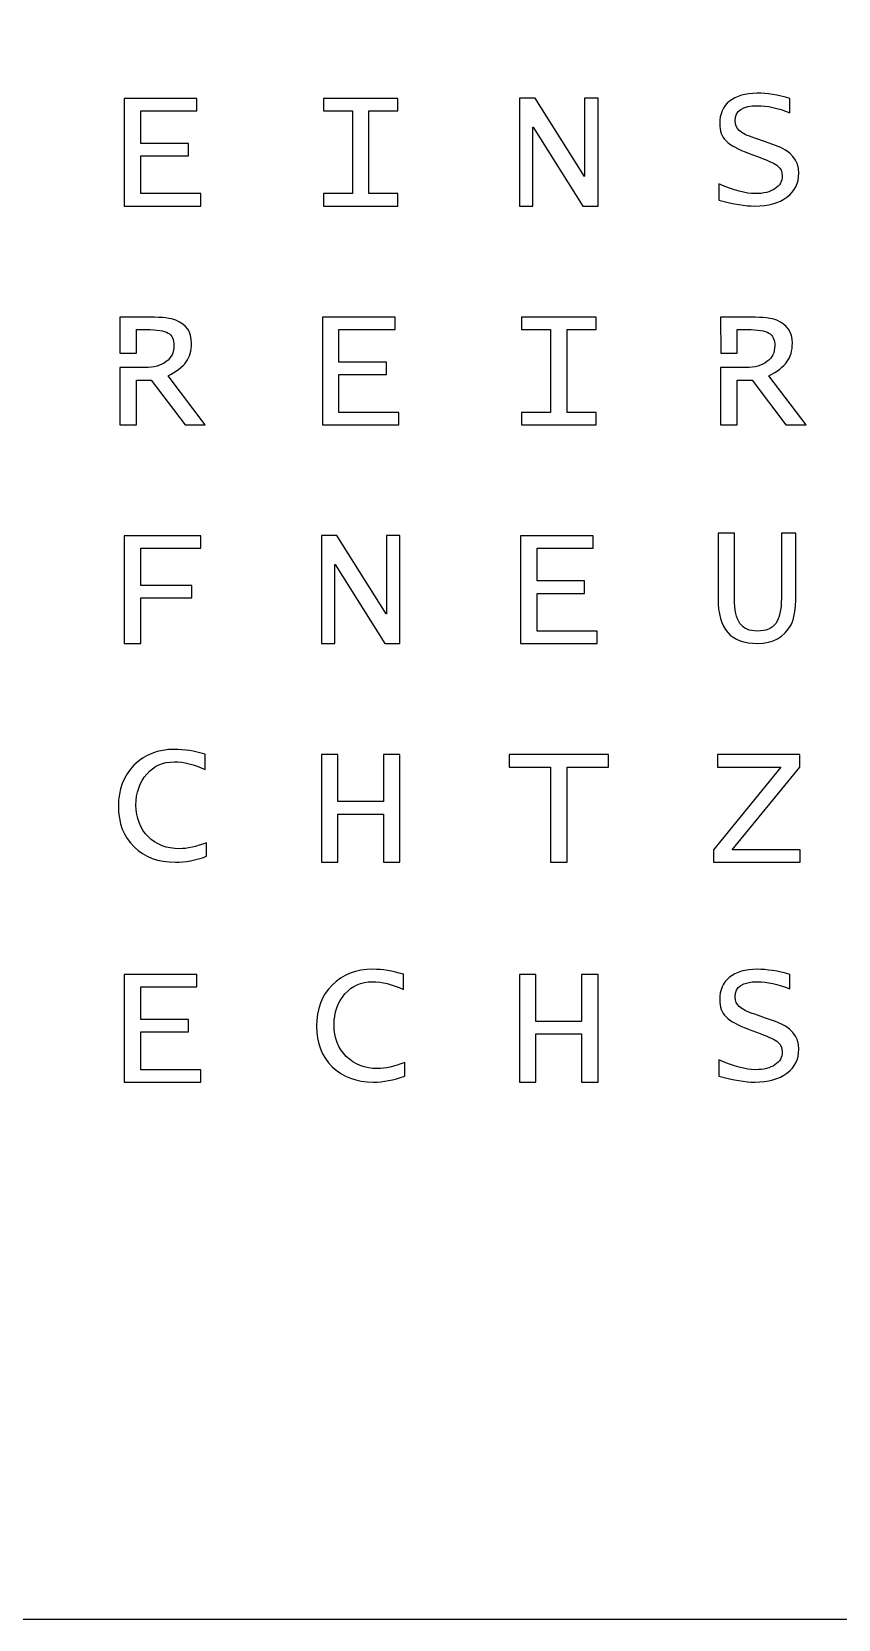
# Model space of a CAD drawing. Header units: centimetres. Extents: x -22.7 to 22.3, y -22.5 to 22.5.
# Drawn here: x -10.52 to 0.92, y -22.47 to 0.03 of the extents above; entities that cross this region are included whole.
import ezdxf

# ---------------------------------------------------------------- set-up
doc = ezdxf.new("R2010")
doc.units = ezdxf.units.CM
doc.header["$MEASUREMENT"] = 0
doc.layers.add('Ebene 1', color=7, linetype='Continuous')

msp = doc.modelspace()

# ---------------------------------------------------------------- linework, layer by layer
at = {"layer": 'Ebene 1'}
msp.add_open_spline([(-22.73273, 22.53096), (-22.73273, 22.53096), (22.26727, 22.53096), (22.26727, 22.53096), (22.26727, 22.53096), (22.26727, 22.53096), (22.26727, -22.46904), (22.26727, -22.46904), (22.26727, -22.46904), (22.26727, -22.46904), (-22.73273, -22.46904), (-22.73273, -22.46904), (-22.73273, -22.46904), (-22.73273, -22.46904), (-22.73273, 22.53096), (-22.73273, 22.53096)], degree=3, knots=[0, 0, 0, 0, 0.25, 0.25, 0.25, 0.25, 0.5, 0.5, 0.5, 0.5, 0.75, 0.75, 0.75, 0.75, 1, 1, 1, 1], dxfattribs=at)
at = {"layer": 'Ebene 1', "color": 7}
for points, knots in [([(0.23438, -0.91331), (0.23438, -0.91331), (0.23438, -1.11657), (0.23438, -1.11657), (0.23438, -1.11657), (0.06237, -1.05003), (-0.09058, -1.01677), (-0.22446, -1.01677), (-0.22446, -1.01677), (-0.43623, -1.01677), (-0.54212, -1.08817), (-0.54212, -1.23057), (-0.54212, -1.23057), (-0.54212, -1.28858), (-0.52224, -1.33483), (-0.48248, -1.37013), (-0.48248, -1.37013), (-0.44313, -1.40542), (-0.3697, -1.44193), (-0.26259, -1.47885), (-0.26259, -1.47885), (-0.26259, -1.47885), (-0.11289, -1.53119), (-0.11289, -1.53119), (-0.11289, -1.53119), (-0.11289, -1.53119), (0.02951, -1.58028), (0.02951, -1.58028), (0.02951, -1.58028), (0.25061, -1.65776), (0.36136, -1.78921), (0.36136, -1.97461), (0.36136, -1.97461), (0.36136, -2.11579), (0.30497, -2.22858), (0.19219, -2.31296), (0.19219, -2.31296), (0.079, -2.39735), (-0.07192, -2.43954), (-0.26138, -2.43954), (-0.26138, -2.43954), (-0.39282, -2.43954), (-0.56281, -2.41155), (-0.77134, -2.35515), (-0.77134, -2.35515), (-0.77134, -2.35515), (-0.77134, -2.1231), (-0.77134, -2.1231), (-0.77134, -2.1231), (-0.56362, -2.21681), (-0.3912, -2.26347), (-0.25448, -2.26347), (-0.25448, -2.26347), (-0.13845, -2.26347), (-0.04636, -2.24075), (0.02261, -2.19531), (0.02261, -2.19531), (0.09158, -2.14947), (0.12606, -2.08861), (0.12606, -2.01153), (0.12606, -2.01153), (0.12606, -1.95311), (0.10578, -1.90646), (0.0648, -1.87238), (0.0648, -1.87238), (0.02383, -1.8383), (-0.06015, -1.79813), (-0.18795, -1.75107), (-0.18795, -1.75107), (-0.18795, -1.75107), (-0.34455, -1.69428), (-0.34455, -1.69428), (-0.34455, -1.69428), (-0.50074, -1.63626), (-0.60906, -1.57703), (-0.66991, -1.51577), (-0.66991, -1.51577), (-0.73036, -1.45492), (-0.76079, -1.37378), (-0.76079, -1.27235), (-0.76079, -1.27235), (-0.76079, -1.13523), (-0.71413, -1.02894), (-0.62123, -0.95348), (-0.62123, -0.95348), (-0.52792, -0.87842), (-0.39688, -0.84069), (-0.22811, -0.84069), (-0.22811, -0.84069), (-0.09099, -0.84069), (0.06318, -0.86504), (0.23438, -0.91331)], [0, 0, 0, 0, 0.04347826, 0.04347826, 0.04347826, 0.04347826, 0.08695652, 0.08695652, 0.08695652, 0.08695652, 0.13043478, 0.13043478, 0.13043478, 0.13043478, 0.17391304, 0.17391304, 0.17391304, 0.17391304, 0.2173913, 0.2173913, 0.2173913, 0.2173913, 0.26086957, 0.26086957, 0.26086957, 0.26086957, 0.30434783, 0.30434783, 0.30434783, 0.30434783, 0.34782609, 0.34782609, 0.34782609, 0.34782609, 0.39130435, 0.39130435, 0.39130435, 0.39130435, 0.43478261, 0.43478261, 0.43478261, 0.43478261, 0.47826087, 0.47826087, 0.47826087, 0.47826087, 0.52173913, 0.52173913, 0.52173913, 0.52173913, 0.56521739, 0.56521739, 0.56521739, 0.56521739, 0.60869565, 0.60869565, 0.60869565, 0.60869565, 0.65217391, 0.65217391, 0.65217391, 0.65217391, 0.69565217, 0.69565217, 0.69565217, 0.69565217, 0.73913043, 0.73913043, 0.73913043, 0.73913043, 0.7826087, 0.7826087, 0.7826087, 0.7826087, 0.82608696, 0.82608696, 0.82608696, 0.82608696, 0.86956522, 0.86956522, 0.86956522, 0.86956522, 0.91304348, 0.91304348, 0.91304348, 0.91304348, 0.95652174, 0.95652174, 0.95652174, 0.95652174, 1, 1, 1, 1]), ([(-9.20534, -2.43954), (-9.20534, -2.43954), (-9.20534, -0.91453), (-9.20534, -0.91453), (-9.20534, -0.91453), (-9.20534, -0.91453), (-8.17487, -0.91453), (-8.17487, -0.91453), (-8.17487, -0.91453), (-8.17487, -0.91453), (-8.17487, -1.0906), (-8.17487, -1.0906), (-8.17487, -1.0906), (-8.17487, -1.0906), (-8.97125, -1.0906), (-8.97125, -1.0906), (-8.97125, -1.0906), (-8.97125, -1.0906), (-8.97125, -1.55269), (-8.97125, -1.55269), (-8.97125, -1.55269), (-8.97125, -1.55269), (-8.29617, -1.55269), (-8.29617, -1.55269), (-8.29617, -1.55269), (-8.29617, -1.55269), (-8.29617, -1.72876), (-8.29617, -1.72876), (-8.29617, -1.72876), (-8.29617, -1.72876), (-8.97125, -1.72876), (-8.97125, -1.72876), (-8.97125, -1.72876), (-8.97125, -1.72876), (-8.97125, -2.26347), (-8.97125, -2.26347), (-8.97125, -2.26347), (-8.97125, -2.26347), (-8.1201, -2.26347), (-8.1201, -2.26347), (-8.1201, -2.26347), (-8.1201, -2.26347), (-8.1201, -2.43954), (-8.1201, -2.43954), (-8.1201, -2.43954), (-8.1201, -2.43954), (-9.20534, -2.43954), (-9.20534, -2.43954)], [0, 0, 0, 0, 0.08333333, 0.08333333, 0.08333333, 0.08333333, 0.16666667, 0.16666667, 0.16666667, 0.16666667, 0.25, 0.25, 0.25, 0.25, 0.33333333, 0.33333333, 0.33333333, 0.33333333, 0.41666667, 0.41666667, 0.41666667, 0.41666667, 0.5, 0.5, 0.5, 0.5, 0.58333333, 0.58333333, 0.58333333, 0.58333333, 0.66666667, 0.66666667, 0.66666667, 0.66666667, 0.75, 0.75, 0.75, 0.75, 0.83333333, 0.83333333, 0.83333333, 0.83333333, 0.91666667, 0.91666667, 0.91666667, 0.91666667, 1, 1, 1, 1]), ([(-6.38053, -2.43954), (-6.38053, -2.43954), (-6.38053, -2.26347), (-6.38053, -2.26347), (-6.38053, -2.26347), (-6.38053, -2.26347), (-5.97037, -2.26347), (-5.97037, -2.26347), (-5.97037, -2.26347), (-5.97037, -2.26347), (-5.97037, -1.0906), (-5.97037, -1.0906), (-5.97037, -1.0906), (-5.97037, -1.0906), (-6.38053, -1.0906), (-6.38053, -1.0906), (-6.38053, -1.0906), (-6.38053, -1.0906), (-6.38053, -0.91453), (-6.38053, -0.91453), (-6.38053, -0.91453), (-6.38053, -0.91453), (-5.32491, -0.91453), (-5.32491, -0.91453), (-5.32491, -0.91453), (-5.32491, -0.91453), (-5.32491, -1.0906), (-5.32491, -1.0906), (-5.32491, -1.0906), (-5.32491, -1.0906), (-5.73507, -1.0906), (-5.73507, -1.0906), (-5.73507, -1.0906), (-5.73507, -1.0906), (-5.73507, -2.26347), (-5.73507, -2.26347), (-5.73507, -2.26347), (-5.73507, -2.26347), (-5.32491, -2.26347), (-5.32491, -2.26347), (-5.32491, -2.26347), (-5.32491, -2.26347), (-5.32491, -2.43954), (-5.32491, -2.43954), (-5.32491, -2.43954), (-5.32491, -2.43954), (-6.38053, -2.43954), (-6.38053, -2.43954)], [0, 0, 0, 0, 0.08333333, 0.08333333, 0.08333333, 0.08333333, 0.16666667, 0.16666667, 0.16666667, 0.16666667, 0.25, 0.25, 0.25, 0.25, 0.33333333, 0.33333333, 0.33333333, 0.33333333, 0.41666667, 0.41666667, 0.41666667, 0.41666667, 0.5, 0.5, 0.5, 0.5, 0.58333333, 0.58333333, 0.58333333, 0.58333333, 0.66666667, 0.66666667, 0.66666667, 0.66666667, 0.75, 0.75, 0.75, 0.75, 0.83333333, 0.83333333, 0.83333333, 0.83333333, 0.91666667, 0.91666667, 0.91666667, 0.91666667, 1, 1, 1, 1]), ([(-3.60016, -2.43954), (-3.60016, -2.43954), (-3.60016, -0.90966), (-3.60016, -0.90966), (-3.60016, -0.90966), (-3.60016, -0.90966), (-3.37905, -0.90966), (-3.37905, -0.90966), (-3.37905, -0.90966), (-3.37905, -0.90966), (-2.67923, -2.01883), (-2.67923, -2.01883), (-2.67923, -2.01883), (-2.67923, -2.01883), (-2.6768, -2.01883), (-2.6768, -2.01883), (-2.6768, -2.01883), (-2.6768, -2.01883), (-2.6768, -0.90966), (-2.6768, -0.90966), (-2.6768, -0.90966), (-2.6768, -0.90966), (-2.48531, -0.90966), (-2.48531, -0.90966), (-2.48531, -0.90966), (-2.48531, -0.90966), (-2.48531, -2.43954), (-2.48531, -2.43954), (-2.48531, -2.43954), (-2.48531, -2.43954), (-2.70154, -2.43954), (-2.70154, -2.43954), (-2.70154, -2.43954), (-2.70154, -2.43954), (-3.40624, -1.32185), (-3.40624, -1.32185), (-3.40624, -1.32185), (-3.40624, -1.32185), (-3.40989, -1.32185), (-3.40989, -1.32185), (-3.40989, -1.32185), (-3.40989, -1.32185), (-3.40989, -2.43954), (-3.40989, -2.43954), (-3.40989, -2.43954), (-3.40989, -2.43954), (-3.60016, -2.43954), (-3.60016, -2.43954)], [0, 0, 0, 0, 0.08333333, 0.08333333, 0.08333333, 0.08333333, 0.16666667, 0.16666667, 0.16666667, 0.16666667, 0.25, 0.25, 0.25, 0.25, 0.33333333, 0.33333333, 0.33333333, 0.33333333, 0.41666667, 0.41666667, 0.41666667, 0.41666667, 0.5, 0.5, 0.5, 0.5, 0.58333333, 0.58333333, 0.58333333, 0.58333333, 0.66666667, 0.66666667, 0.66666667, 0.66666667, 0.75, 0.75, 0.75, 0.75, 0.83333333, 0.83333333, 0.83333333, 0.83333333, 0.91666667, 0.91666667, 0.91666667, 0.91666667, 1, 1, 1, 1]), ([(-9.03364, -4.1906), (-9.03364, -4.1906), (-9.03364, -4.52566), (-9.03364, -4.52566), (-9.03364, -4.52566), (-9.03364, -4.52566), (-9.26757, -4.52566), (-9.26757, -4.52566), (-9.26757, -4.52566), (-9.26757, -4.52566), (-9.26822, -4.01453), (-9.26822, -4.01453), (-9.26822, -4.01453), (-9.26822, -4.01453), (-8.84143, -4.01453), (-8.84143, -4.01453), (-8.84143, -4.01453), (-8.66414, -4.01453), (-8.54081, -4.02914), (-8.47184, -4.05835), (-8.47184, -4.05835), (-8.32457, -4.11961), (-8.25074, -4.22752), (-8.25074, -4.38209), (-8.25074, -4.38209), (-8.25074, -4.48798), (-8.2763, -4.57683), (-8.32741, -4.64782), (-8.32741, -4.64782), (-8.37853, -4.71841), (-8.46373, -4.78454), (-8.58341, -4.8454), (-8.58341, -4.8454), (-8.58341, -4.8454), (-8.05722, -5.53954), (-8.05722, -5.53954), (-8.05722, -5.53954), (-8.05722, -5.53954), (-8.34121, -5.53954), (-8.34121, -5.53954), (-8.34121, -5.53954), (-8.34121, -5.53954), (-8.82277, -4.90503), (-8.82277, -4.90503), (-8.82277, -4.90503), (-8.82277, -4.90503), (-9.03413, -4.90503), (-9.03413, -4.90503), (-9.03413, -4.90503), (-9.03413, -4.90503), (-9.03413, -5.53954), (-9.03413, -5.53954), (-9.03413, -5.53954), (-9.03413, -5.53954), (-9.26822, -5.53954), (-9.26822, -5.53954), (-9.26822, -5.53954), (-9.26822, -5.53954), (-9.26822, -4.726), (-9.26822, -4.726), (-9.26822, -4.726), (-9.26822, -4.726), (-8.9104, -4.72774), (-8.9104, -4.72774), (-8.9104, -4.72774), (-8.78423, -4.72834), (-8.68449, -4.70006), (-8.61099, -4.64458), (-8.61099, -4.64458), (-8.53724, -4.58892), (-8.50024, -4.51435), (-8.50024, -4.41982), (-8.50024, -4.41982), (-8.50024, -4.33219), (-8.52784, -4.27173), (-8.58341, -4.23929), (-8.58341, -4.23929), (-8.63898, -4.20684), (-8.74124, -4.1906), (-8.89011, -4.1906), (-8.89011, -4.1906), (-8.89011, -4.1906), (-9.03364, -4.1906), (-9.03364, -4.1906)], [0, 0, 0, 0, 0.04761905, 0.04761905, 0.04761905, 0.04761905, 0.0952381, 0.0952381, 0.0952381, 0.0952381, 0.14285714, 0.14285714, 0.14285714, 0.14285714, 0.19047619, 0.19047619, 0.19047619, 0.19047619, 0.23809524, 0.23809524, 0.23809524, 0.23809524, 0.28571429, 0.28571429, 0.28571429, 0.28571429, 0.33333333, 0.33333333, 0.33333333, 0.33333333, 0.38095238, 0.38095238, 0.38095238, 0.38095238, 0.42857143, 0.42857143, 0.42857143, 0.42857143, 0.47619048, 0.47619048, 0.47619048, 0.47619048, 0.52380952, 0.52380952, 0.52380952, 0.52380952, 0.57142857, 0.57142857, 0.57142857, 0.57142857, 0.61904762, 0.61904762, 0.61904762, 0.61904762, 0.66666667, 0.66666667, 0.66666667, 0.66666667, 0.71428571, 0.71428571, 0.71428571, 0.71428571, 0.76190476, 0.76190476, 0.76190476, 0.76190476, 0.80952381, 0.80952381, 0.80952381, 0.80952381, 0.85714286, 0.85714286, 0.85714286, 0.85714286, 0.9047619, 0.9047619, 0.9047619, 0.9047619, 0.95238095, 0.95238095, 0.95238095, 0.95238095, 1, 1, 1, 1]), ([(-6.39534, -5.53954), (-6.39534, -5.53954), (-6.39534, -4.01453), (-6.39534, -4.01453), (-6.39534, -4.01453), (-6.39534, -4.01453), (-5.36487, -4.01453), (-5.36487, -4.01453), (-5.36487, -4.01453), (-5.36487, -4.01453), (-5.36487, -4.1906), (-5.36487, -4.1906), (-5.36487, -4.1906), (-5.36487, -4.1906), (-6.16125, -4.1906), (-6.16125, -4.1906), (-6.16125, -4.1906), (-6.16125, -4.1906), (-6.16125, -4.65269), (-6.16125, -4.65269), (-6.16125, -4.65269), (-6.16125, -4.65269), (-5.48617, -4.65269), (-5.48617, -4.65269), (-5.48617, -4.65269), (-5.48617, -4.65269), (-5.48617, -4.82876), (-5.48617, -4.82876), (-5.48617, -4.82876), (-5.48617, -4.82876), (-6.16125, -4.82876), (-6.16125, -4.82876), (-6.16125, -4.82876), (-6.16125, -4.82876), (-6.16125, -5.36347), (-6.16125, -5.36347), (-6.16125, -5.36347), (-6.16125, -5.36347), (-5.3101, -5.36347), (-5.3101, -5.36347), (-5.3101, -5.36347), (-5.3101, -5.36347), (-5.3101, -5.53954), (-5.3101, -5.53954), (-5.3101, -5.53954), (-5.3101, -5.53954), (-6.39534, -5.53954), (-6.39534, -5.53954)], [0, 0, 0, 0, 0.08333333, 0.08333333, 0.08333333, 0.08333333, 0.16666667, 0.16666667, 0.16666667, 0.16666667, 0.25, 0.25, 0.25, 0.25, 0.33333333, 0.33333333, 0.33333333, 0.33333333, 0.41666667, 0.41666667, 0.41666667, 0.41666667, 0.5, 0.5, 0.5, 0.5, 0.58333333, 0.58333333, 0.58333333, 0.58333333, 0.66666667, 0.66666667, 0.66666667, 0.66666667, 0.75, 0.75, 0.75, 0.75, 0.83333333, 0.83333333, 0.83333333, 0.83333333, 0.91666667, 0.91666667, 0.91666667, 0.91666667, 1, 1, 1, 1]), ([(-3.57054, -5.53954), (-3.57054, -5.53954), (-3.57054, -5.36347), (-3.57054, -5.36347), (-3.57054, -5.36347), (-3.57054, -5.36347), (-3.16038, -5.36347), (-3.16038, -5.36347), (-3.16038, -5.36347), (-3.16038, -5.36347), (-3.16038, -4.1906), (-3.16038, -4.1906), (-3.16038, -4.1906), (-3.16038, -4.1906), (-3.57054, -4.1906), (-3.57054, -4.1906), (-3.57054, -4.1906), (-3.57054, -4.1906), (-3.57054, -4.01453), (-3.57054, -4.01453), (-3.57054, -4.01453), (-3.57054, -4.01453), (-2.51492, -4.01453), (-2.51492, -4.01453), (-2.51492, -4.01453), (-2.51492, -4.01453), (-2.51492, -4.1906), (-2.51492, -4.1906), (-2.51492, -4.1906), (-2.51492, -4.1906), (-2.92508, -4.1906), (-2.92508, -4.1906), (-2.92508, -4.1906), (-2.92508, -4.1906), (-2.92508, -5.36347), (-2.92508, -5.36347), (-2.92508, -5.36347), (-2.92508, -5.36347), (-2.51492, -5.36347), (-2.51492, -5.36347), (-2.51492, -5.36347), (-2.51492, -5.36347), (-2.51492, -5.53954), (-2.51492, -5.53954), (-2.51492, -5.53954), (-2.51492, -5.53954), (-3.57054, -5.53954), (-3.57054, -5.53954)], [0, 0, 0, 0, 0.08333333, 0.08333333, 0.08333333, 0.08333333, 0.16666667, 0.16666667, 0.16666667, 0.16666667, 0.25, 0.25, 0.25, 0.25, 0.33333333, 0.33333333, 0.33333333, 0.33333333, 0.41666667, 0.41666667, 0.41666667, 0.41666667, 0.5, 0.5, 0.5, 0.5, 0.58333333, 0.58333333, 0.58333333, 0.58333333, 0.66666667, 0.66666667, 0.66666667, 0.66666667, 0.75, 0.75, 0.75, 0.75, 0.83333333, 0.83333333, 0.83333333, 0.83333333, 0.91666667, 0.91666667, 0.91666667, 0.91666667, 1, 1, 1, 1]), ([(-0.51283, -4.1906), (-0.51283, -4.1906), (-0.51283, -4.52566), (-0.51283, -4.52566), (-0.51283, -4.52566), (-0.51283, -4.52566), (-0.74676, -4.52566), (-0.74676, -4.52566), (-0.74676, -4.52566), (-0.74676, -4.52566), (-0.74741, -4.01453), (-0.74741, -4.01453), (-0.74741, -4.01453), (-0.74741, -4.01453), (-0.32062, -4.01453), (-0.32062, -4.01453), (-0.32062, -4.01453), (-0.14333, -4.01453), (-0.02, -4.02914), (0.04897, -4.05835), (0.04897, -4.05835), (0.19624, -4.11961), (0.27007, -4.22752), (0.27007, -4.38209), (0.27007, -4.38209), (0.27007, -4.48798), (0.24451, -4.57683), (0.1934, -4.64782), (0.1934, -4.64782), (0.14228, -4.71841), (0.05708, -4.78454), (-0.0626, -4.8454), (-0.0626, -4.8454), (-0.0626, -4.8454), (0.46359, -5.53954), (0.46359, -5.53954), (0.46359, -5.53954), (0.46359, -5.53954), (0.1796, -5.53954), (0.1796, -5.53954), (0.1796, -5.53954), (0.1796, -5.53954), (-0.30196, -4.90503), (-0.30196, -4.90503), (-0.30196, -4.90503), (-0.30196, -4.90503), (-0.51332, -4.90503), (-0.51332, -4.90503), (-0.51332, -4.90503), (-0.51332, -4.90503), (-0.51332, -5.53954), (-0.51332, -5.53954), (-0.51332, -5.53954), (-0.51332, -5.53954), (-0.74741, -5.53954), (-0.74741, -5.53954), (-0.74741, -5.53954), (-0.74741, -5.53954), (-0.74741, -4.726), (-0.74741, -4.726), (-0.74741, -4.726), (-0.74741, -4.726), (-0.38959, -4.72774), (-0.38959, -4.72774), (-0.38959, -4.72774), (-0.26342, -4.72834), (-0.16368, -4.70006), (-0.09018, -4.64458), (-0.09018, -4.64458), (-0.01643, -4.58892), (0.02057, -4.51435), (0.02057, -4.41982), (0.02057, -4.41982), (0.02057, -4.33219), (-0.00703, -4.27173), (-0.0626, -4.23929), (-0.0626, -4.23929), (-0.11817, -4.20684), (-0.22043, -4.1906), (-0.3693, -4.1906), (-0.3693, -4.1906), (-0.3693, -4.1906), (-0.51283, -4.1906), (-0.51283, -4.1906)], [0, 0, 0, 0, 0.04761905, 0.04761905, 0.04761905, 0.04761905, 0.0952381, 0.0952381, 0.0952381, 0.0952381, 0.14285714, 0.14285714, 0.14285714, 0.14285714, 0.19047619, 0.19047619, 0.19047619, 0.19047619, 0.23809524, 0.23809524, 0.23809524, 0.23809524, 0.28571429, 0.28571429, 0.28571429, 0.28571429, 0.33333333, 0.33333333, 0.33333333, 0.33333333, 0.38095238, 0.38095238, 0.38095238, 0.38095238, 0.42857143, 0.42857143, 0.42857143, 0.42857143, 0.47619048, 0.47619048, 0.47619048, 0.47619048, 0.52380952, 0.52380952, 0.52380952, 0.52380952, 0.57142857, 0.57142857, 0.57142857, 0.57142857, 0.61904762, 0.61904762, 0.61904762, 0.61904762, 0.66666667, 0.66666667, 0.66666667, 0.66666667, 0.71428571, 0.71428571, 0.71428571, 0.71428571, 0.76190476, 0.76190476, 0.76190476, 0.76190476, 0.80952381, 0.80952381, 0.80952381, 0.80952381, 0.85714286, 0.85714286, 0.85714286, 0.85714286, 0.9047619, 0.9047619, 0.9047619, 0.9047619, 0.95238095, 0.95238095, 0.95238095, 0.95238095, 1, 1, 1, 1]), ([(-9.20534, -8.63954), (-9.20534, -8.63954), (-9.20534, -7.11453), (-9.20534, -7.11453), (-9.20534, -7.11453), (-9.20534, -7.11453), (-8.1201, -7.11453), (-8.1201, -7.11453), (-8.1201, -7.11453), (-8.1201, -7.11453), (-8.1201, -7.2906), (-8.1201, -7.2906), (-8.1201, -7.2906), (-8.1201, -7.2906), (-8.97125, -7.2906), (-8.97125, -7.2906), (-8.97125, -7.2906), (-8.97125, -7.2906), (-8.97125, -7.81557), (-8.97125, -7.81557), (-8.97125, -7.81557), (-8.97125, -7.81557), (-8.24506, -7.81557), (-8.24506, -7.81557), (-8.24506, -7.81557), (-8.24506, -7.81557), (-8.24506, -7.99165), (-8.24506, -7.99165), (-8.24506, -7.99165), (-8.24506, -7.99165), (-8.97125, -7.99165), (-8.97125, -7.99165), (-8.97125, -7.99165), (-8.97125, -7.99165), (-8.97125, -8.63954), (-8.97125, -8.63954), (-8.97125, -8.63954), (-8.97125, -8.63954), (-9.20534, -8.63954), (-9.20534, -8.63954)], [0, 0, 0, 0, 0.1, 0.1, 0.1, 0.1, 0.2, 0.2, 0.2, 0.2, 0.3, 0.3, 0.3, 0.3, 0.4, 0.4, 0.4, 0.4, 0.5, 0.5, 0.5, 0.5, 0.6, 0.6, 0.6, 0.6, 0.7, 0.7, 0.7, 0.7, 0.8, 0.8, 0.8, 0.8, 0.9, 0.9, 0.9, 0.9, 1, 1, 1, 1]), ([(-6.41015, -8.63954), (-6.41015, -8.63954), (-6.41015, -7.10966), (-6.41015, -7.10966), (-6.41015, -7.10966), (-6.41015, -7.10966), (-6.18904, -7.10966), (-6.18904, -7.10966), (-6.18904, -7.10966), (-6.18904, -7.10966), (-5.48922, -8.21883), (-5.48922, -8.21883), (-5.48922, -8.21883), (-5.48922, -8.21883), (-5.48679, -8.21883), (-5.48679, -8.21883), (-5.48679, -8.21883), (-5.48679, -8.21883), (-5.48679, -7.10966), (-5.48679, -7.10966), (-5.48679, -7.10966), (-5.48679, -7.10966), (-5.2953, -7.10966), (-5.2953, -7.10966), (-5.2953, -7.10966), (-5.2953, -7.10966), (-5.2953, -8.63954), (-5.2953, -8.63954), (-5.2953, -8.63954), (-5.2953, -8.63954), (-5.51153, -8.63954), (-5.51153, -8.63954), (-5.51153, -8.63954), (-5.51153, -8.63954), (-6.21623, -7.52185), (-6.21623, -7.52185), (-6.21623, -7.52185), (-6.21623, -7.52185), (-6.21988, -7.52185), (-6.21988, -7.52185), (-6.21988, -7.52185), (-6.21988, -7.52185), (-6.21988, -8.63954), (-6.21988, -8.63954), (-6.21988, -8.63954), (-6.21988, -8.63954), (-6.41015, -8.63954), (-6.41015, -8.63954)], [0, 0, 0, 0, 0.08333333, 0.08333333, 0.08333333, 0.08333333, 0.16666667, 0.16666667, 0.16666667, 0.16666667, 0.25, 0.25, 0.25, 0.25, 0.33333333, 0.33333333, 0.33333333, 0.33333333, 0.41666667, 0.41666667, 0.41666667, 0.41666667, 0.5, 0.5, 0.5, 0.5, 0.58333333, 0.58333333, 0.58333333, 0.58333333, 0.66666667, 0.66666667, 0.66666667, 0.66666667, 0.75, 0.75, 0.75, 0.75, 0.83333333, 0.83333333, 0.83333333, 0.83333333, 0.91666667, 0.91666667, 0.91666667, 0.91666667, 1, 1, 1, 1]), ([(-3.58535, -8.63954), (-3.58535, -8.63954), (-3.58535, -7.11453), (-3.58535, -7.11453), (-3.58535, -7.11453), (-3.58535, -7.11453), (-2.55488, -7.11453), (-2.55488, -7.11453), (-2.55488, -7.11453), (-2.55488, -7.11453), (-2.55488, -7.2906), (-2.55488, -7.2906), (-2.55488, -7.2906), (-2.55488, -7.2906), (-3.35126, -7.2906), (-3.35126, -7.2906), (-3.35126, -7.2906), (-3.35126, -7.2906), (-3.35126, -7.75269), (-3.35126, -7.75269), (-3.35126, -7.75269), (-3.35126, -7.75269), (-2.67618, -7.75269), (-2.67618, -7.75269), (-2.67618, -7.75269), (-2.67618, -7.75269), (-2.67618, -7.92876), (-2.67618, -7.92876), (-2.67618, -7.92876), (-2.67618, -7.92876), (-3.35126, -7.92876), (-3.35126, -7.92876), (-3.35126, -7.92876), (-3.35126, -7.92876), (-3.35126, -8.46347), (-3.35126, -8.46347), (-3.35126, -8.46347), (-3.35126, -8.46347), (-2.50011, -8.46347), (-2.50011, -8.46347), (-2.50011, -8.46347), (-2.50011, -8.46347), (-2.50011, -8.63954), (-2.50011, -8.63954), (-2.50011, -8.63954), (-2.50011, -8.63954), (-3.58535, -8.63954), (-3.58535, -8.63954)], [0, 0, 0, 0, 0.08333333, 0.08333333, 0.08333333, 0.08333333, 0.16666667, 0.16666667, 0.16666667, 0.16666667, 0.25, 0.25, 0.25, 0.25, 0.33333333, 0.33333333, 0.33333333, 0.33333333, 0.41666667, 0.41666667, 0.41666667, 0.41666667, 0.5, 0.5, 0.5, 0.5, 0.58333333, 0.58333333, 0.58333333, 0.58333333, 0.66666667, 0.66666667, 0.66666667, 0.66666667, 0.75, 0.75, 0.75, 0.75, 0.83333333, 0.83333333, 0.83333333, 0.83333333, 0.91666667, 0.91666667, 0.91666667, 0.91666667, 1, 1, 1, 1]), ([(-0.78434, -7.07761), (-0.78434, -7.07761), (-0.55025, -7.07761), (-0.55025, -7.07761), (-0.55025, -7.07761), (-0.55025, -7.07761), (-0.55025, -8.00341), (-0.55025, -8.00341), (-0.55025, -8.00341), (-0.55025, -8.16528), (-0.52469, -8.28212), (-0.47358, -8.35474), (-0.47358, -8.35474), (-0.42246, -8.42736), (-0.3397, -8.46347), (-0.2257, -8.46347), (-0.2257, -8.46347), (-0.10521, -8.46347), (-0.01839, -8.42736), (0.03476, -8.35474), (0.03476, -8.35474), (0.08791, -8.28212), (0.11428, -8.16325), (0.11428, -7.99773), (0.11428, -7.99773), (0.11428, -7.99773), (0.11428, -7.07761), (0.11428, -7.07761), (0.11428, -7.07761), (0.11428, -7.07761), (0.31875, -7.07761), (0.31875, -7.07761), (0.31875, -7.07761), (0.31875, -7.07761), (0.31875, -7.96324), (0.31875, -7.96324), (0.31875, -7.96324), (0.31875, -8.15433), (0.29603, -8.29145), (0.25099, -8.37462), (0.25099, -8.37462), (0.15525, -8.5511), (-0.00297, -8.63954), (-0.22326, -8.63954), (-0.22326, -8.63954), (-0.41434, -8.63954), (-0.55553, -8.5872), (-0.64721, -8.48253), (-0.64721, -8.48253), (-0.7385, -8.37786), (-0.78434, -8.21721), (-0.78434, -8.00016), (-0.78434, -8.00016), (-0.78434, -8.00016), (-0.78434, -7.07761), (-0.78434, -7.07761)], [0, 0, 0, 0, 0.07142857, 0.07142857, 0.07142857, 0.07142857, 0.14285714, 0.14285714, 0.14285714, 0.14285714, 0.21428571, 0.21428571, 0.21428571, 0.21428571, 0.28571429, 0.28571429, 0.28571429, 0.28571429, 0.35714286, 0.35714286, 0.35714286, 0.35714286, 0.42857143, 0.42857143, 0.42857143, 0.42857143, 0.5, 0.5, 0.5, 0.5, 0.57142857, 0.57142857, 0.57142857, 0.57142857, 0.64285714, 0.64285714, 0.64285714, 0.64285714, 0.71428571, 0.71428571, 0.71428571, 0.71428571, 0.78571429, 0.78571429, 0.78571429, 0.78571429, 0.85714286, 0.85714286, 0.85714286, 0.85714286, 0.92857143, 0.92857143, 0.92857143, 0.92857143, 1, 1, 1, 1]), ([(-8.03694, -11.65515), (-8.19394, -11.71155), (-8.34162, -11.73954), (-8.48036, -11.73954), (-8.48036, -11.73954), (-8.72256, -11.73954), (-8.91811, -11.66692), (-9.06619, -11.52127), (-9.06619, -11.52127), (-9.21427, -11.37604), (-9.28851, -11.18495), (-9.28851, -10.94803), (-9.28851, -10.94803), (-9.28851, -10.70786), (-9.21467, -10.51312), (-9.0674, -10.36423), (-9.0674, -10.36423), (-8.92014, -10.21534), (-8.72743, -10.14069), (-8.48969, -10.14069), (-8.48969, -10.14069), (-8.355, -10.14069), (-8.21098, -10.16382), (-8.05722, -10.20966), (-8.05722, -10.20966), (-8.05722, -10.20966), (-8.05722, -10.42509), (-8.05722, -10.42509), (-8.05722, -10.42509), (-8.21423, -10.35287), (-8.36068, -10.31677), (-8.497, -10.31677), (-8.497, -10.31677), (-8.65481, -10.31677), (-8.78463, -10.37478), (-8.88646, -10.4904), (-8.88646, -10.4904), (-8.98829, -10.60603), (-9.039, -10.75329), (-9.039, -10.93221), (-9.039, -10.93221), (-9.039, -11.11315), (-8.9814, -11.26082), (-8.86658, -11.37563), (-8.86658, -11.37563), (-8.75177, -11.49044), (-8.6041, -11.54805), (-8.42316, -11.54805), (-8.42316, -11.54805), (-8.31403, -11.54805), (-8.18502, -11.51965), (-8.03694, -11.46245), (-8.03694, -11.46245), (-8.03694, -11.46245), (-8.03694, -11.65515), (-8.03694, -11.65515)], [0, 0, 0, 0, 0.07142857, 0.07142857, 0.07142857, 0.07142857, 0.14285714, 0.14285714, 0.14285714, 0.14285714, 0.21428571, 0.21428571, 0.21428571, 0.21428571, 0.28571429, 0.28571429, 0.28571429, 0.28571429, 0.35714286, 0.35714286, 0.35714286, 0.35714286, 0.42857143, 0.42857143, 0.42857143, 0.42857143, 0.5, 0.5, 0.5, 0.5, 0.57142857, 0.57142857, 0.57142857, 0.57142857, 0.64285714, 0.64285714, 0.64285714, 0.64285714, 0.71428571, 0.71428571, 0.71428571, 0.71428571, 0.78571429, 0.78571429, 0.78571429, 0.78571429, 0.85714286, 0.85714286, 0.85714286, 0.85714286, 0.92857143, 0.92857143, 0.92857143, 0.92857143, 1, 1, 1, 1]), ([(-6.41015, -11.73954), (-6.41015, -11.73954), (-6.41015, -10.21453), (-6.41015, -10.21453), (-6.41015, -10.21453), (-6.41015, -10.21453), (-6.17606, -10.21453), (-6.17606, -10.21453), (-6.17606, -10.21453), (-6.17606, -10.21453), (-6.17606, -10.88109), (-6.17606, -10.88109), (-6.17606, -10.88109), (-6.17606, -10.88109), (-5.5306, -10.88109), (-5.5306, -10.88109), (-5.5306, -10.88109), (-5.5306, -10.88109), (-5.5306, -10.21453), (-5.5306, -10.21453), (-5.5306, -10.21453), (-5.5306, -10.21453), (-5.2953, -10.21453), (-5.2953, -10.21453), (-5.2953, -10.21453), (-5.2953, -10.21453), (-5.2953, -11.73954), (-5.2953, -11.73954), (-5.2953, -11.73954), (-5.2953, -11.73954), (-5.5306, -11.73954), (-5.5306, -11.73954), (-5.5306, -11.73954), (-5.5306, -11.73954), (-5.5306, -11.05716), (-5.5306, -11.05716), (-5.5306, -11.05716), (-5.5306, -11.05716), (-6.17606, -11.05716), (-6.17606, -11.05716), (-6.17606, -11.05716), (-6.17606, -11.05716), (-6.17606, -11.73954), (-6.17606, -11.73954), (-6.17606, -11.73954), (-6.17606, -11.73954), (-6.41015, -11.73954), (-6.41015, -11.73954)], [0, 0, 0, 0, 0.08333333, 0.08333333, 0.08333333, 0.08333333, 0.16666667, 0.16666667, 0.16666667, 0.16666667, 0.25, 0.25, 0.25, 0.25, 0.33333333, 0.33333333, 0.33333333, 0.33333333, 0.41666667, 0.41666667, 0.41666667, 0.41666667, 0.5, 0.5, 0.5, 0.5, 0.58333333, 0.58333333, 0.58333333, 0.58333333, 0.66666667, 0.66666667, 0.66666667, 0.66666667, 0.75, 0.75, 0.75, 0.75, 0.83333333, 0.83333333, 0.83333333, 0.83333333, 0.91666667, 0.91666667, 0.91666667, 0.91666667, 1, 1, 1, 1]), ([(-3.16059, -11.73954), (-3.16059, -11.73954), (-3.16059, -10.3906), (-3.16059, -10.3906), (-3.16059, -10.3906), (-3.16059, -10.3906), (-3.74641, -10.3906), (-3.74641, -10.3906), (-3.74641, -10.3906), (-3.74641, -10.3906), (-3.74641, -10.21453), (-3.74641, -10.21453), (-3.74641, -10.21453), (-3.74641, -10.21453), (-2.33906, -10.21453), (-2.33906, -10.21453), (-2.33906, -10.21453), (-2.33906, -10.21453), (-2.33906, -10.3906), (-2.33906, -10.3906), (-2.33906, -10.3906), (-2.33906, -10.3906), (-2.92529, -10.3906), (-2.92529, -10.3906), (-2.92529, -10.3906), (-2.92529, -10.3906), (-2.92529, -11.73954), (-2.92529, -11.73954), (-2.92529, -11.73954), (-2.92529, -11.73954), (-3.16059, -11.73954), (-3.16059, -11.73954)], [0, 0, 0, 0, 0.125, 0.125, 0.125, 0.125, 0.25, 0.25, 0.25, 0.25, 0.375, 0.375, 0.375, 0.375, 0.5, 0.5, 0.5, 0.5, 0.625, 0.625, 0.625, 0.625, 0.75, 0.75, 0.75, 0.75, 0.875, 0.875, 0.875, 0.875, 1, 1, 1, 1]), ([(-0.84845, -11.73954), (-0.84845, -11.73954), (-0.84845, -11.56347), (-0.84845, -11.56347), (-0.84845, -11.56347), (-0.84845, -11.56347), (0.10859, -10.3906), (0.10859, -10.3906), (0.10859, -10.3906), (0.10859, -10.3906), (-0.79003, -10.3906), (-0.79003, -10.3906), (-0.79003, -10.3906), (-0.79003, -10.3906), (-0.79003, -10.21453), (-0.79003, -10.21453), (-0.79003, -10.21453), (-0.79003, -10.21453), (0.3735, -10.21453), (0.3735, -10.21453), (0.3735, -10.21453), (0.3735, -10.21453), (0.3735, -10.3906), (0.3735, -10.3906), (0.3735, -10.3906), (0.3735, -10.3906), (-0.58231, -11.56347), (-0.58231, -11.56347), (-0.58231, -11.56347), (-0.58231, -11.56347), (0.38284, -11.56347), (0.38284, -11.56347), (0.38284, -11.56347), (0.38284, -11.56347), (0.38284, -11.73954), (0.38284, -11.73954), (0.38284, -11.73954), (0.38284, -11.73954), (-0.84845, -11.73954), (-0.84845, -11.73954)], [0, 0, 0, 0, 0.1, 0.1, 0.1, 0.1, 0.2, 0.2, 0.2, 0.2, 0.3, 0.3, 0.3, 0.3, 0.4, 0.4, 0.4, 0.4, 0.5, 0.5, 0.5, 0.5, 0.6, 0.6, 0.6, 0.6, 0.7, 0.7, 0.7, 0.7, 0.8, 0.8, 0.8, 0.8, 0.9, 0.9, 0.9, 0.9, 1, 1, 1, 1]), ([(-5.22694, -14.77164), (-5.38394, -14.82804), (-5.53162, -14.85603), (-5.67036, -14.85603), (-5.67036, -14.85603), (-5.91256, -14.85603), (-6.10811, -14.78341), (-6.25619, -14.63776), (-6.25619, -14.63776), (-6.40427, -14.49253), (-6.47851, -14.30144), (-6.47851, -14.06452), (-6.47851, -14.06452), (-6.47851, -13.82435), (-6.40467, -13.62961), (-6.2574, -13.48072), (-6.2574, -13.48072), (-6.11014, -13.33183), (-5.91743, -13.25718), (-5.67969, -13.25718), (-5.67969, -13.25718), (-5.545, -13.25718), (-5.40098, -13.28031), (-5.24722, -13.32615), (-5.24722, -13.32615), (-5.24722, -13.32615), (-5.24722, -13.54158), (-5.24722, -13.54158), (-5.24722, -13.54158), (-5.40423, -13.46936), (-5.55068, -13.43326), (-5.687, -13.43326), (-5.687, -13.43326), (-5.84481, -13.43326), (-5.97463, -13.49127), (-6.07646, -13.60689), (-6.07646, -13.60689), (-6.17829, -13.72252), (-6.229, -13.86978), (-6.229, -14.0487), (-6.229, -14.0487), (-6.229, -14.22964), (-6.1714, -14.37731), (-6.05658, -14.49212), (-6.05658, -14.49212), (-5.94177, -14.60693), (-5.7941, -14.66454), (-5.61316, -14.66454), (-5.61316, -14.66454), (-5.50403, -14.66454), (-5.37502, -14.63614), (-5.22694, -14.57894), (-5.22694, -14.57894), (-5.22694, -14.57894), (-5.22694, -14.77164), (-5.22694, -14.77164)], [0, 0, 0, 0, 0.07142857, 0.07142857, 0.07142857, 0.07142857, 0.14285714, 0.14285714, 0.14285714, 0.14285714, 0.21428571, 0.21428571, 0.21428571, 0.21428571, 0.28571429, 0.28571429, 0.28571429, 0.28571429, 0.35714286, 0.35714286, 0.35714286, 0.35714286, 0.42857143, 0.42857143, 0.42857143, 0.42857143, 0.5, 0.5, 0.5, 0.5, 0.57142857, 0.57142857, 0.57142857, 0.57142857, 0.64285714, 0.64285714, 0.64285714, 0.64285714, 0.71428571, 0.71428571, 0.71428571, 0.71428571, 0.78571429, 0.78571429, 0.78571429, 0.78571429, 0.85714286, 0.85714286, 0.85714286, 0.85714286, 0.92857143, 0.92857143, 0.92857143, 0.92857143, 1, 1, 1, 1]), ([(0.23434, -13.3298), (0.23434, -13.3298), (0.23434, -13.53306), (0.23434, -13.53306), (0.23434, -13.53306), (0.06233, -13.46652), (-0.09062, -13.43326), (-0.2245, -13.43326), (-0.2245, -13.43326), (-0.43627, -13.43326), (-0.54216, -13.50466), (-0.54216, -13.64706), (-0.54216, -13.64706), (-0.54216, -13.70507), (-0.52228, -13.75132), (-0.48252, -13.78662), (-0.48252, -13.78662), (-0.44317, -13.82191), (-0.36974, -13.85842), (-0.26263, -13.89534), (-0.26263, -13.89534), (-0.26263, -13.89534), (-0.11293, -13.94768), (-0.11293, -13.94768), (-0.11293, -13.94768), (-0.11293, -13.94768), (0.02947, -13.99677), (0.02947, -13.99677), (0.02947, -13.99677), (0.25057, -14.07425), (0.36132, -14.2057), (0.36132, -14.3911), (0.36132, -14.3911), (0.36132, -14.53228), (0.30493, -14.64507), (0.19215, -14.72945), (0.19215, -14.72945), (0.07896, -14.81384), (-0.07196, -14.85603), (-0.26142, -14.85603), (-0.26142, -14.85603), (-0.39286, -14.85603), (-0.56285, -14.82804), (-0.77138, -14.77164), (-0.77138, -14.77164), (-0.77138, -14.77164), (-0.77138, -14.53959), (-0.77138, -14.53959), (-0.77138, -14.53959), (-0.56366, -14.6333), (-0.39124, -14.67996), (-0.25452, -14.67996), (-0.25452, -14.67996), (-0.13849, -14.67996), (-0.0464, -14.65724), (0.02257, -14.6118), (0.02257, -14.6118), (0.09154, -14.56596), (0.12602, -14.5051), (0.12602, -14.42802), (0.12602, -14.42802), (0.12602, -14.3696), (0.10574, -14.32295), (0.06476, -14.28887), (0.06476, -14.28887), (0.02379, -14.25479), (-0.06019, -14.21462), (-0.18799, -14.16756), (-0.18799, -14.16756), (-0.18799, -14.16756), (-0.34459, -14.11077), (-0.34459, -14.11077), (-0.34459, -14.11077), (-0.50078, -14.05275), (-0.6091, -13.99352), (-0.66995, -13.93226), (-0.66995, -13.93226), (-0.7304, -13.87141), (-0.76083, -13.79027), (-0.76083, -13.68884), (-0.76083, -13.68884), (-0.76083, -13.55172), (-0.71417, -13.44543), (-0.62127, -13.36997), (-0.62127, -13.36997), (-0.52796, -13.29491), (-0.39692, -13.25718), (-0.22815, -13.25718), (-0.22815, -13.25718), (-0.09103, -13.25718), (0.06314, -13.28153), (0.23434, -13.3298)], [0, 0, 0, 0, 0.04347826, 0.04347826, 0.04347826, 0.04347826, 0.08695652, 0.08695652, 0.08695652, 0.08695652, 0.13043478, 0.13043478, 0.13043478, 0.13043478, 0.17391304, 0.17391304, 0.17391304, 0.17391304, 0.2173913, 0.2173913, 0.2173913, 0.2173913, 0.26086957, 0.26086957, 0.26086957, 0.26086957, 0.30434783, 0.30434783, 0.30434783, 0.30434783, 0.34782609, 0.34782609, 0.34782609, 0.34782609, 0.39130435, 0.39130435, 0.39130435, 0.39130435, 0.43478261, 0.43478261, 0.43478261, 0.43478261, 0.47826087, 0.47826087, 0.47826087, 0.47826087, 0.52173913, 0.52173913, 0.52173913, 0.52173913, 0.56521739, 0.56521739, 0.56521739, 0.56521739, 0.60869565, 0.60869565, 0.60869565, 0.60869565, 0.65217391, 0.65217391, 0.65217391, 0.65217391, 0.69565217, 0.69565217, 0.69565217, 0.69565217, 0.73913043, 0.73913043, 0.73913043, 0.73913043, 0.7826087, 0.7826087, 0.7826087, 0.7826087, 0.82608696, 0.82608696, 0.82608696, 0.82608696, 0.86956522, 0.86956522, 0.86956522, 0.86956522, 0.91304348, 0.91304348, 0.91304348, 0.91304348, 0.95652174, 0.95652174, 0.95652174, 0.95652174, 1, 1, 1, 1]), ([(-9.20534, -14.85603), (-9.20534, -14.85603), (-9.20534, -13.33102), (-9.20534, -13.33102), (-9.20534, -13.33102), (-9.20534, -13.33102), (-8.17487, -13.33102), (-8.17487, -13.33102), (-8.17487, -13.33102), (-8.17487, -13.33102), (-8.17487, -13.50709), (-8.17487, -13.50709), (-8.17487, -13.50709), (-8.17487, -13.50709), (-8.97125, -13.50709), (-8.97125, -13.50709), (-8.97125, -13.50709), (-8.97125, -13.50709), (-8.97125, -13.96918), (-8.97125, -13.96918), (-8.97125, -13.96918), (-8.97125, -13.96918), (-8.29617, -13.96918), (-8.29617, -13.96918), (-8.29617, -13.96918), (-8.29617, -13.96918), (-8.29617, -14.14525), (-8.29617, -14.14525), (-8.29617, -14.14525), (-8.29617, -14.14525), (-8.97125, -14.14525), (-8.97125, -14.14525), (-8.97125, -14.14525), (-8.97125, -14.14525), (-8.97125, -14.67996), (-8.97125, -14.67996), (-8.97125, -14.67996), (-8.97125, -14.67996), (-8.1201, -14.67996), (-8.1201, -14.67996), (-8.1201, -14.67996), (-8.1201, -14.67996), (-8.1201, -14.85603), (-8.1201, -14.85603), (-8.1201, -14.85603), (-8.1201, -14.85603), (-9.20534, -14.85603), (-9.20534, -14.85603)], [0, 0, 0, 0, 0.08333333, 0.08333333, 0.08333333, 0.08333333, 0.16666667, 0.16666667, 0.16666667, 0.16666667, 0.25, 0.25, 0.25, 0.25, 0.33333333, 0.33333333, 0.33333333, 0.33333333, 0.41666667, 0.41666667, 0.41666667, 0.41666667, 0.5, 0.5, 0.5, 0.5, 0.58333333, 0.58333333, 0.58333333, 0.58333333, 0.66666667, 0.66666667, 0.66666667, 0.66666667, 0.75, 0.75, 0.75, 0.75, 0.83333333, 0.83333333, 0.83333333, 0.83333333, 0.91666667, 0.91666667, 0.91666667, 0.91666667, 1, 1, 1, 1]), ([(-3.60016, -14.85603), (-3.60016, -14.85603), (-3.60016, -13.33102), (-3.60016, -13.33102), (-3.60016, -13.33102), (-3.60016, -13.33102), (-3.36607, -13.33102), (-3.36607, -13.33102), (-3.36607, -13.33102), (-3.36607, -13.33102), (-3.36607, -13.99758), (-3.36607, -13.99758), (-3.36607, -13.99758), (-3.36607, -13.99758), (-2.72061, -13.99758), (-2.72061, -13.99758), (-2.72061, -13.99758), (-2.72061, -13.99758), (-2.72061, -13.33102), (-2.72061, -13.33102), (-2.72061, -13.33102), (-2.72061, -13.33102), (-2.48531, -13.33102), (-2.48531, -13.33102), (-2.48531, -13.33102), (-2.48531, -13.33102), (-2.48531, -14.85603), (-2.48531, -14.85603), (-2.48531, -14.85603), (-2.48531, -14.85603), (-2.72061, -14.85603), (-2.72061, -14.85603), (-2.72061, -14.85603), (-2.72061, -14.85603), (-2.72061, -14.17365), (-2.72061, -14.17365), (-2.72061, -14.17365), (-2.72061, -14.17365), (-3.36607, -14.17365), (-3.36607, -14.17365), (-3.36607, -14.17365), (-3.36607, -14.17365), (-3.36607, -14.85603), (-3.36607, -14.85603), (-3.36607, -14.85603), (-3.36607, -14.85603), (-3.60016, -14.85603), (-3.60016, -14.85603)], [0, 0, 0, 0, 0.08333333, 0.08333333, 0.08333333, 0.08333333, 0.16666667, 0.16666667, 0.16666667, 0.16666667, 0.25, 0.25, 0.25, 0.25, 0.33333333, 0.33333333, 0.33333333, 0.33333333, 0.41666667, 0.41666667, 0.41666667, 0.41666667, 0.5, 0.5, 0.5, 0.5, 0.58333333, 0.58333333, 0.58333333, 0.58333333, 0.66666667, 0.66666667, 0.66666667, 0.66666667, 0.75, 0.75, 0.75, 0.75, 0.83333333, 0.83333333, 0.83333333, 0.83333333, 0.91666667, 0.91666667, 0.91666667, 0.91666667, 1, 1, 1, 1])]:
    msp.add_open_spline(points, degree=3, knots=knots, dxfattribs=at)

doc.saveas('drawing.dxf')
